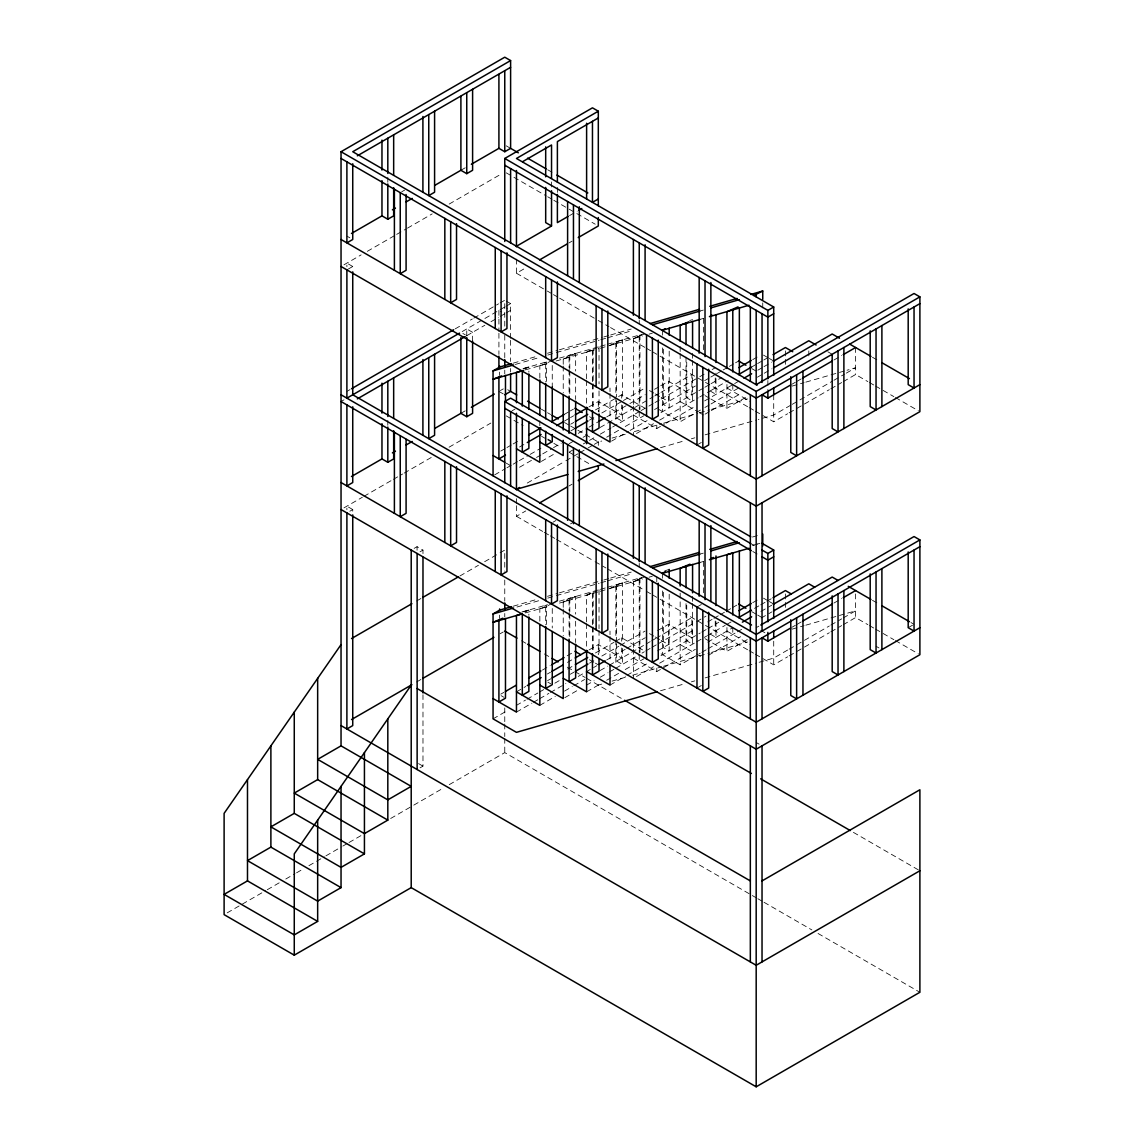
<?xml version="1.0" encoding="UTF-8"?>
<svg xmlns="http://www.w3.org/2000/svg" width="1144" height="1144" viewBox="0 0 1144 1144"><rect width="100%" height="100%" fill="white"/><g stroke="black" fill="none" stroke-linecap="round" stroke-linejoin="round"><path stroke-width="0.75" stroke-dasharray="5 3.75" d="M401.701 191.806L404.633 190.118M460.903 170.284L465.293 167.753M343.972 264.807L361.118 254.897M367.296 251.337L395.109 235.292M396.653 234.391L405.92 229.043M407.464 228.156L432.175 213.885M449.163 204.075L501.673 173.759M348.348 269.026L352.738 266.495L352.738 270.055M569.583 215.572L577.205 211.168M516.459 259.145L516.459 273.244L525.725 267.896M568.968 242.928L572.057 241.141M346.889 391.405L349.993 389.618M455.226 328.843L472.257 319.019M473.802 318.132L498.569 303.832M500.114 302.931L504.761 300.257L504.761 328.142M341.041 401.53L343.972 399.842M504.418 307.207L460.903 332.318L465.293 334.849M505.963 306.306L510.61 303.632L510.61 338.567M466.752 335.692L484.856 325.253M490.976 321.707L498.641 317.288M500.171 316.416L504.761 313.756L500.371 311.225M506.22 312.913L510.61 310.382L506.22 307.85M524.924 369.154L528.871 366.881L528.871 372.2M539.839 378.149L539.839 365.722L546.403 361.933L546.403 381.452M539.839 365.722L545.688 363.921L552.252 360.131M460.903 413.341L465.293 410.81M500.371 390.562L503.303 388.874M563.234 364.292L563.234 358.973L569.798 355.183L575.646 353.382L575.646 371.099M563.234 358.973L569.083 357.171L575.646 353.382M586.615 378.836L586.615 352.223L593.178 348.434L593.178 382.153M586.615 352.223L596.396 348.148M622.422 339.882L616.573 341.684L610.009 345.474L615.858 343.672L622.422 339.882L622.422 398.341M633.39 404.375L633.39 338.724L644.344 333.576M633.39 338.724L644.487 333.876M343.972 507.864L362.376 497.24M363.921 496.339L391.777 480.266M393.322 479.365L402.616 474.002M404.161 473.115L432.017 457.028M449.049 447.204L490.833 423.065M512.069 410.81L514.986 409.123M349.821 511.239L352.738 509.552L352.738 513.127M500.786 451.079L505.419 448.405M506.964 447.518L511.597 444.844M513.141 443.943L517.774 441.269M564.106 414.514L568.74 411.84M570.284 410.953L573.373 409.166M519.548 447.004L525.725 443.429M564.335 421.149L568.968 418.475M570.513 417.574L573.602 415.787M589.046 406.878L598.312 401.53L621.692 415.029L621.692 404.904M570.727 424.195L573.816 422.422M595.438 409.938L617.059 397.454M618.604 396.553L621.692 394.78L645.087 408.279M494.608 474.903L505.419 468.654M506.964 467.767L511.597 465.093M513.141 464.207L517.774 461.518M519.319 460.632L528.585 455.283M530.13 454.397L540.94 448.148M570.956 430.83L574.917 428.528M589.489 420.12L595.667 416.559M601.844 412.984L621.921 401.401M623.466 400.5L645.087 388.016M519.548 467.252L534.992 458.344M536.536 457.443L541.169 454.769M542.714 453.882L551.98 448.534M553.524 447.633L561.246 443.186M578.235 433.376L587.501 428.028M589.046 427.127L598.312 421.778M606.692 416.945L628.313 404.461M629.858 403.56L645.302 394.651M654.568 389.303L659.201 386.615M660.746 385.728L668.468 381.267L691.863 394.78L691.863 374.517L660.975 392.349M569.083 443.715L573.459 441.184M541.384 461.404L555.283 453.367M583.082 437.323L587.716 434.648M600.071 427.513L633.175 408.408M634.72 407.507L653.253 396.811M654.797 395.924L659.43 393.25M569.412 451.966L572.5 450.193M583.311 443.943L587.944 441.269M589.489 440.383L594.122 437.709M600.3 434.134L611.111 427.899M612.655 426.998L639.567 411.454M641.112 410.567L647.289 407.007M648.834 406.106L653.467 403.432M655.011 402.545L659.645 399.871M661.189 398.97L698.255 377.577M699.799 376.691L705.977 373.116M712.154 369.555L715.243 367.767M414.128 548.376L417.059 546.689L422.98 550.107L422.98 553.667M527.27 483.054L564.335 461.647M565.88 460.76L572.057 457.2M573.602 456.299L578.235 453.625M579.779 452.738L584.412 450.064M588.159 447.89L592.792 445.216M594.337 444.33L600.514 440.755M606.692 437.194L619.047 430.058M625.225 426.498L643.757 415.787M654.568 409.552L695.395 385.986M704.661 380.637L709.294 377.963M710.839 377.062L715.472 374.388M717.016 373.502L721.649 370.828M723.194 369.927L727.827 367.253M729.371 366.366L734.005 363.692M735.549 362.805L738.638 361.018M420.048 551.794L422.98 550.107M611.554 441.141L628.542 431.331M630.087 430.444L647.075 420.634M660.975 412.612L703.331 388.145M704.876 387.258L709.509 384.584M711.053 383.683L721.864 377.448M752.752 359.616L758.944 356.041M636.479 433.504L653.467 423.695M659.645 420.12L698.255 397.826M699.799 396.939L709.738 391.205M710.61 390.69L728.27 380.509M751.436 367.124L756.07 364.45M757.614 363.563L762.247 360.889M763.792 360.002L768.425 357.314M633.39 415.029L656.785 428.528L664.507 424.067M666.051 423.18L695.395 406.234M704.661 400.886L734.005 383.941M734.663 383.569L739.296 380.881M757.829 370.184L762.462 367.51M764.006 366.623L771.728 362.162M516.459 505.719L516.459 516.302L525.725 510.953M568.968 485.986L572.057 484.198M658.243 409.123L680.165 421.778L703.331 408.408M704.876 407.507L709.509 404.833M711.053 403.946L738.852 387.887M757.399 377.191L762.691 374.131M764.235 373.244L771.957 368.783M705.104 414.142L709.738 411.454M711.282 410.567L740.626 393.622M710.867 398.999L726.941 408.279L748.562 395.795M416.545 601.029L421.178 598.341M459.874 576.004L478.449 565.279M484.641 561.704L498.569 553.667M500.114 552.766L504.761 550.092L504.761 571.213M552.995 522.207L555.927 520.52M792.249 384.069L795.337 382.282M796.882 381.395L801.515 378.721M833.947 360.002L841.684 355.541M696.982 444.987L701.358 442.456M570.541 523.895L573.459 522.207M790.704 405.219L773.716 415.029L758.286 419.476M792.249 404.332L798.426 400.757M799.971 399.871L832.403 381.138M833.947 380.251L844.772 374.002M846.317 373.116L855.583 367.767L847.003 370.241M755.297 411.139L773.716 421.778L787.615 413.756M789.16 412.855L795.337 409.295M796.882 408.408L829.314 389.675M830.859 388.788L841.684 382.539M843.228 381.653L855.583 374.517L867.824 381.596M524.924 612.212L528.871 609.938L528.871 615.257M539.839 621.206L539.839 608.78L546.403 604.99L546.403 624.51M539.839 608.78L545.688 606.978L552.252 603.188M416.545 682.01L421.178 679.336M500.114 633.762L503.217 631.974M563.234 607.35L563.234 602.03L569.798 598.24L575.646 596.439L575.646 614.142M563.234 602.03L569.083 600.228L575.646 596.439M586.615 621.893L586.615 595.28L593.178 591.491L593.178 625.21M586.615 595.28L596.396 591.205M622.422 582.925L616.573 584.741L610.009 588.531L615.858 586.715L622.422 582.925L622.422 641.384M633.39 647.433L633.39 581.767L644.344 576.633M633.39 581.767L644.487 576.933M500.786 694.136L503.875 692.349M542.485 670.055L550.207 665.593M567.195 655.784L573.373 652.223M516.459 691.834L525.725 686.486M547.347 674.002L550.436 672.229M567.424 662.419L573.602 658.844M589.046 649.935L598.312 644.587L621.692 658.086L621.692 647.962M547.561 680.637L550.65 678.85M567.638 669.04L573.816 665.465M595.438 652.981L613.971 642.284M615.515 641.398L621.692 637.823L645.087 651.336L641.998 653.11M493.064 718.847L506.964 710.824M516.23 705.476L525.496 700.114M527.041 699.227L537.852 692.992M539.396 692.091L544.029 689.417M554.84 683.183L561.018 679.607M570.284 674.259L574.045 672.1M589.489 663.177L595.667 659.616M601.844 656.041L618.832 646.231M620.377 645.345L645.087 631.073M696.982 607.021L701.358 604.49M420.048 767.839L422.98 766.151L422.98 694.723M516.459 712.097L531.903 703.174M533.447 702.287L538.08 699.613M539.625 698.712L548.891 693.364M550.436 692.477L565.88 683.554M578.235 676.433L584.412 672.858M585.957 671.971L596.768 665.722M606.692 659.988L625.225 649.292M626.769 648.405L645.302 637.694M657.657 630.573L668.468 624.324L691.863 637.823L691.863 617.574L657.886 637.194M539.839 705.347L555.283 696.424M564.55 691.076L572.272 686.614M573.816 685.728L584.627 679.479M600.071 670.57L607.793 666.108M609.337 665.222L630.087 653.238M631.631 652.352L650.164 641.655M651.708 640.754L656.341 638.08M564.779 697.697L577.134 690.561M586.4 685.213L594.122 680.751M600.3 677.191L608.022 672.729M609.566 671.843L614.199 669.168M615.744 668.268L638.638 655.054M645.745 650.95L650.378 648.276M651.923 647.375L656.556 644.701M658.1 643.815L695.166 622.408M696.71 621.521L705.977 616.173M586.615 691.834L600.514 683.812M606.692 680.251L619.047 673.115M625.225 669.54L643.757 658.844M657.657 650.822L695.395 629.043M707.75 621.907L712.383 619.233M713.928 618.332L718.561 615.658M720.105 614.771L724.738 612.097M726.283 611.211L730.916 608.522M732.46 607.636L738.638 604.075M610.009 685.084L625.453 676.176M626.998 675.275L647.075 663.692M660.975 655.655L700.242 632.989M701.787 632.089L706.42 629.414M707.964 628.528L718.775 622.279M752.752 602.673L758.944 599.098M227.184 912.855L265.737 890.604M267.281 889.717L279.622 882.582M285.785 879.021L295.038 873.687M296.582 872.8L302.745 869.24M308.923 865.679L324.338 856.77M325.883 855.884L341.298 846.975M342.842 846.088L347.476 843.414M349.006 842.527L361.347 835.406M390.647 818.489L412.24 806.019M413.785 805.133L443.071 788.216M449.249 784.655L504.761 752.609L756.313 897.84M636.479 676.547L653.467 666.737M659.645 663.177L695.166 642.671M696.71 641.77L706.649 636.05M707.521 635.535L725.182 625.339M726.726 624.452L731.359 621.778M754.525 608.393L759.158 605.719M760.703 604.833L765.336 602.159M766.88 601.272L771.514 598.598M633.39 658.086L656.785 671.585L661.418 668.911M662.962 668.024L695.395 649.292M707.75 642.156L732.189 628.042M760.917 611.454L771.728 605.219M661.16 653.867L680.165 664.836L700.242 653.238M701.787 652.352L706.42 649.678M707.964 648.777L736.736 632.174M737.308 631.846L741.941 629.171M761.146 618.075L771.957 611.84M708.193 655.412L740.626 636.679M756.184 627.698L758.801 626.183M705.019 638.667L726.941 651.336L748.562 638.852M792.249 627.126L795.337 625.339M796.882 624.452L801.515 621.778M833.947 603.045L841.684 598.598M696.982 688.044L701.358 685.513M787.615 650.049L773.716 658.086L758.286 662.533M789.16 649.163L795.337 645.602M796.882 644.701L829.314 625.982M830.859 625.082L841.684 618.847M843.228 617.96L855.583 610.824L847.003 613.298M755.297 654.196L773.716 664.836L787.615 656.813M789.16 655.912L795.337 652.352M796.882 651.451L829.314 632.732M830.859 631.846L841.684 625.596M843.228 624.71L855.583 617.574L867.824 624.638M908.193 627.698L912.583 625.167M523.022 368.683L528.871 366.881M689.66 320.52L692.578 319.619M523.022 611.74L528.871 609.938M664.807 570.784L669.197 569.426M756.899 544.229L759.816 543.328M513.298 363.134L537.222 356.213M547.476 353.253L557.714 350.293M559.43 349.792L602.144 337.451M603.846 336.951L608.98 335.464M610.682 334.977L631.188 329.043M515.301 364.45L539.239 357.529M547.79 355.055L554.625 353.081M556.341 352.581L599.084 340.226M600.8 339.725L605.934 338.238M607.636 337.752L632.804 330.473M699.928 311.068L703.317 310.081M523.552 368.525L547.476 361.604M559.43 358.143L598.727 346.789M600.428 346.289L605.562 344.816M607.264 344.315L641.441 334.434M525.411 369.884L549.249 362.991M556.056 361.018L598.612 348.705M600.314 348.219L642.442 336.036M649.005 334.148L652.294 333.19M699.871 319.433L703.303 318.447M513.298 606.191L537.222 599.27M547.476 596.31L557.714 593.35M559.43 592.849L602.144 580.494M603.846 580.008L608.98 578.521M610.682 578.035L631.188 572.1M752.495 537.022L759.33 535.049M517.002 607.006L539.239 600.586M547.79 598.112L554.625 596.124M556.341 595.638L599.084 583.268M600.8 582.782L605.934 581.295M607.636 580.794L632.804 573.53M699.928 554.111L703.317 553.138M521.836 612.069L547.476 604.661M559.43 601.201L598.727 589.846M600.428 589.346L605.562 587.873M607.264 587.372L641.441 577.491M752.495 545.388L759.33 543.414M525.411 612.927L549.249 606.034M559.459 603.088L598.612 591.763M600.314 591.276L642.442 579.093M649.005 577.191L652.294 576.247M699.871 562.49L703.303 561.504M577.849 430.216L598.312 442.042L601.744 441.041M612.026 438.081L625.754 434.119M634.334 431.631L661.775 423.709M663.491 423.223L697.783 413.313M699.499 412.827L709.795 409.852M711.511 409.352L747.532 398.956M792.12 386.086L804.118 382.625M805.834 382.125L845.287 370.742M660.517 447.704L684.541 440.769M691.391 438.796L694.823 437.809M705.119 434.834L756.57 419.977M598.312 685.084L601.744 684.098M612.026 681.123L625.754 677.162M632.618 675.189L661.775 666.766M663.491 666.28L697.783 656.37M699.499 655.884L709.795 652.909M711.511 652.409L747.532 642.013M792.12 629.143L804.118 625.668M805.834 625.182L845.287 613.785M660.517 690.761L684.541 683.826M691.391 681.853L694.823 680.852M705.119 677.891L756.57 663.034M506.22 145.817L510.61 148.348M547.676 169.741L552.309 172.415M872.5 357.285L877.119 359.945M827.798 351.737L832.188 354.268M506.291 172.858L512.426 176.405M513.956 177.291L546.174 195.881M547.704 196.768L552.309 199.428M553.839 200.314L567.638 208.28M569.169 209.166L575.303 212.712M576.833 213.585L595.237 224.21M869.354 382.468L873.959 385.128M875.489 386.014L893.864 396.625M895.394 397.511L918.36 410.767M763.491 355.112L767.867 357.643M769.34 358.487L775.174 361.861M751.794 368.611L756.184 371.142M726.941 388.016L750.335 401.53M516.459 273.244L545.759 290.161M547.304 291.048L551.923 293.722M553.467 294.609L558.086 297.283M559.63 298.184L596.653 319.548M598.183 320.434L608.98 326.669M610.524 327.556L644.773 347.333M646.317 348.219L650.922 350.879M652.452 351.766L747.618 406.706M749.163 407.593L753.767 410.253M710.124 390.976L715.972 394.365L715.972 373.101M705.019 395.609L709.409 398.155M506.22 301.101L510.61 303.632M680.165 401.53L697.711 411.654M699.17 412.498L703.56 415.029M649.477 390.562L653.853 393.093M655.326 393.936L659.702 396.467M661.16 397.311L668.468 401.53L668.468 381.267M346.889 236.107L349.821 237.795M352.738 266.495L346.889 263.12L346.889 266.681M589.546 416.716L593.922 419.247M507.679 389.718L510.61 391.405M541.384 409.166L546.003 411.826M547.533 412.727L550.607 414.5M564.464 422.493L569.083 425.153M570.613 426.04L576.776 429.601M872.5 600.343L877.119 603.002M910.967 622.551L914.042 624.324M498.913 391.405L503.303 393.936M751.508 543.986L754.254 545.574M752.795 551.479L758.958 555.04M547.862 439.082L550.793 440.783M506.291 415.916L512.426 419.462M513.956 420.348L523.166 425.654M541.57 436.279L546.174 438.938M547.704 439.825L552.309 442.485M553.839 443.357L559.974 446.904M569.169 452.223L575.303 455.755M576.833 456.642L590.647 464.607M869.354 625.525L873.959 628.185M875.489 629.071L893.864 639.682M895.394 640.554L918.36 653.825M876.047 646.26L878.964 647.947M763.491 598.169L767.867 600.7M769.34 601.544L775.174 604.919M506.22 463.134L512.069 466.509M751.794 611.668L756.184 614.199M757.643 615.043L762.033 617.574M760.56 630.23L764.95 632.761M726.941 631.073L750.335 644.572M516.459 516.302L542.671 531.431M544.215 532.332L548.834 534.992M550.378 535.892L555.012 538.567M556.556 539.453L593.564 560.817M595.109 561.704L605.905 567.939M607.435 568.825L644.773 590.39M646.317 591.276L650.922 593.936M652.452 594.823L747.618 649.763M749.163 650.65L753.767 653.31M710.124 634.033L715.972 637.408L715.972 621.464M680.165 644.572L694.78 653.024M696.253 653.867L700.628 656.399M649.477 633.604L653.853 636.135M655.326 636.979L659.702 639.51M661.16 640.354L668.468 644.587L668.468 624.324M352.738 509.552L346.889 506.177L346.889 509.738M756.184 742.47L759.101 744.158M589.546 659.773L593.922 662.304M595.395 663.148L598.312 664.836M521.535 640.769L526.111 643.4M544.415 653.968L550.521 657.5M567.295 667.181L573.401 670.713M574.917 671.585L585.156 677.491M586.615 678.335L623.051 699.37M853.41 832.374L919.89 870.756M547.862 682.139L550.793 683.826M501.086 695.652L504.018 697.339M757.857 898.726L762.476 901.4M764.02 902.287L811.868 929.915M818.046 933.475L919.89 992.277M418.532 763.591L422.98 766.151M855.583 347.519L855.583 374.517M855.583 593.936L855.583 617.574M808.808 350.893L808.808 355.956M785.413 350.893L785.413 357.643M785.413 359.33L785.413 364.393M785.413 593.936L785.413 600.7M785.413 602.387L785.413 607.45M773.716 394.766L773.716 421.778M773.716 641.198L773.716 664.836M767.867 380.537L767.896 389.646M762.748 302.903L762.748 308.222M732.789 384.312L732.789 391.391M732.789 627.37L732.789 634.448M726.941 384.47L726.941 408.279M726.941 627.527L726.941 651.336M715.243 377.892L715.243 388.016M715.243 620.949L715.243 631.073M703.56 318.461L703.56 350.407M703.56 561.518L703.56 593.464M692.578 353.281L692.578 358.601M692.578 360.36L692.578 401.115L686.729 397.74L686.729 362.248M692.578 596.339L692.578 601.644M692.578 603.417L692.578 644.158L686.729 640.783L686.729 605.29M686.014 357.071L686.014 404.904M686.014 603.66L686.014 647.947M680.165 346.518L680.165 351.837M680.165 353.61L680.165 421.778M680.165 593.121L680.165 664.836M669.197 351.179L669.197 407.865L663.348 404.49L663.348 347.704M669.197 594.222L669.197 650.922L663.348 647.547L663.348 590.747M662.633 330.158L662.633 335.478M662.633 347.876L662.633 411.654M662.633 573.216L662.633 578.535M662.633 590.933L662.633 654.711M656.785 425.153L656.785 428.528M656.785 576.79L656.785 582.124M656.785 668.21L656.785 671.585M639.954 334.935L639.954 409.466M639.954 577.977L639.954 652.523M639.239 320.363L639.239 323.881M639.239 336.908L639.239 409.552M639.239 411.311L639.239 418.404M639.239 563.42L639.239 566.938M639.239 579.965L639.239 652.595M639.239 654.368L639.239 661.461M633.39 406.149L633.39 435.278M633.39 649.206L633.39 678.335M622.422 405.419L622.422 421.364L616.573 417.989L616.573 398.469M622.422 648.476L622.422 664.421L616.573 661.046L616.573 641.527M621.692 394.78L621.692 398.155M621.692 637.823L621.692 641.198M616.573 341.684L616.573 396.696M616.573 584.741L616.573 639.753M615.858 343.672L615.858 395.037M615.858 396.811L615.858 421.607M615.858 586.715L615.858 638.095M615.858 639.868L615.858 664.664M610.009 388.059L610.009 391.606M610.009 393.379L610.009 418.232M610.009 631.116L610.009 634.663M610.009 636.436L610.009 661.289M599.027 346.632L599.027 383.826M599.027 390.919L599.027 412.169M599.027 589.689L599.027 628.657M599.027 630.43L599.027 655.226M598.312 401.53L598.312 411.654M598.312 442.042L598.312 445.416M598.312 644.587L598.312 654.711M593.178 383.926L593.178 408.766M593.178 626.983L593.178 651.823M592.463 350.421L592.463 382.31M592.463 384.069L592.463 408.88M592.463 593.479L592.463 625.353M592.463 627.126L592.463 651.937M586.615 380.623L586.615 405.462M586.615 623.666L586.615 648.519M575.646 378.178L575.646 399.442M575.646 621.235L575.646 642.499M569.798 355.183L569.798 369.383M569.798 371.156L569.798 394.222M569.798 598.24L569.798 612.44M569.798 614.214L569.798 637.279M569.083 357.171L569.083 367.796M569.083 369.569L569.083 394.365M569.083 600.228L569.083 610.853M569.083 612.626L569.083 637.423M563.234 366.08L563.234 392.692M563.234 609.123L563.234 635.749M557.385 187.387L557.385 192.664M552.252 365.451L552.252 386.701M552.252 608.494L552.252 627.984M551.537 181.953L551.537 189.003M545.688 363.921L545.688 381.638M545.688 606.978L545.688 624.696M539.839 420.735L539.839 426.068M516.459 498.67L516.459 503.961M510.61 340.326L510.61 361.461M510.61 368.497L510.61 372.029M504.761 335.192L504.761 358.086M504.761 370.113L504.761 373.931M504.761 580.022L504.761 601.143M504.761 613.47L504.761 616.988M504.761 707.922L504.761 722.221M504.761 724.009L504.761 736.521M504.761 738.309L504.761 752.609M499.628 372.1L499.628 375.447M499.628 615.157L499.628 618.489M498.913 310.382L498.913 331.517M498.913 333.276L498.913 354.411M472.601 341.127L472.601 332.318L466.752 328.943L466.752 335.993M417.059 546.689L417.059 550.25M387.816 177.263L387.816 182.54M387.816 420.306L387.816 425.597"/><path stroke-width="1.5" d="M341.041 644.615L224.11 813.37L224.11 914.642L294.265 955.154L411.211 887.63L756.184 1086.8L919.89 992.277L919.89 789.76L762.033 880.909M411.211 685.113L294.265 853.882L294.265 955.154M341.041 745.859L317.66 759.359L387.816 799.87L411.211 786.357L341.041 745.859L341.041 151.723L504.761 57.2L510.61 60.575L510.61 148.348L518.332 152.81M510.61 60.575L352.738 151.723L757.099 385.185M357.314 155.827L510.61 67.324M351.465 233.476L381.967 215.858L387.816 219.233L393.665 215.858L393.665 187.673M392.392 209.838L395.452 208.079M406.12 201.916L412.226 198.398M434.877 185.314L460.903 170.284L466.752 173.659L472.601 170.284L472.601 89.275M471.342 164.264L498.913 148.348L504.761 151.723L510.61 148.348M504.761 241.484L504.761 158.473L592.463 107.836L598.312 111.211L598.312 205.734M598.312 111.211L516.459 158.473L773.716 307.007L773.716 375.404M522.551 161.704L551.537 144.973L551.537 178.435M598.312 117.961L557.385 141.599L557.385 182.096M516.459 246.246L551.537 225.983L551.537 190.762M568.053 216.445L557.385 222.608L557.385 194.437M578.735 210.281L581.781 208.523M598.312 198.984L592.463 202.359L592.463 121.335M539.625 259.874L567.424 243.815M578.235 237.58L598.312 225.983L598.312 217.546M351.537 388.717L453.682 329.744M459.531 333.118L346.889 398.155L346.889 269.87M357.314 398.884L465.222 336.579M493.064 475.79L493.064 370.87L499.628 367.081L511.597 363.62M523.709 370.37L493.064 379.236L501.544 375.904M351.465 476.519L381.967 458.916L387.816 462.29L393.665 458.916L393.665 430.73M392.392 452.895L395.452 451.136M406.12 444.973L412.226 441.441M434.877 428.371L460.903 413.341L466.752 416.716L472.601 413.341L472.601 341.127M471.342 407.307L494.322 394.051M504.761 394.78L510.61 391.405L516.759 394.952M504.761 482.768L504.761 401.53L510.61 398.155L750.707 536.765M662.633 330.158L665.25 328.643M680.165 341.184L680.165 325.211L688.645 321.893M709.409 316.659L712.026 315.143M753.782 295.495L762.748 291.005L762.748 299.37M726.941 368.497L726.941 311.711L738.037 306.878M528.585 435.035L540.94 427.899M551.751 421.65L564.106 414.514M505.476 455.126L498.913 458.916L498.913 377.42M527.27 442.542L541.169 434.52M556.613 425.597L562.791 422.036M575.146 414.9L587.501 407.764M575.361 421.521L587.716 414.385M504.761 158.473L767.867 310.382L773.716 307.007M575.589 428.142L587.944 421.021M773.716 313.756L767.867 317.131L504.761 165.222M598.97 421.392L605.147 417.832M519.548 487.516L516.459 489.289L567.91 474.445M738.852 367.639L751.208 360.503M739.081 374.26L751.436 367.124M773.058 354.64L785.413 347.519L792.721 351.737M743.929 378.206L751.651 373.759M773.272 361.275L808.808 340.755L816.115 344.988M539.625 502.931L567.424 486.872M578.235 480.637L598.312 469.04L598.312 465.665M773.501 367.896L832.188 334.005L839.496 338.224M341.041 151.723L756.184 391.391L919.89 296.868L919.89 411.654L756.184 506.177L341.041 266.495M919.89 303.632L756.184 398.141L341.041 158.473M351.537 638.552L411.897 603.703M422.737 597.454L458.329 576.891M762.033 475.79L762.033 394.766L767.867 398.141L790.704 384.956M803.059 377.835L832.403 360.889M843.228 354.64L855.583 347.519M657.099 691.748L516.459 732.346L493.064 718.847L493.064 613.928L499.628 610.138L511.597 606.678M522.007 613.913L493.064 622.279L502.845 618.203M919.89 384.641L756.184 479.164L341.041 239.496M351.537 719.547L411.897 684.698M422.737 678.435L493.922 637.337M662.633 573.216L665.25 571.7M680.165 586.014L680.165 568.268L689.961 564.192M387.816 820.119L317.66 779.607L294.265 793.107L364.435 833.619L387.816 820.119L387.816 718.875M709.409 559.716L713.341 557.443M364.435 853.882L294.265 813.37L270.885 826.869L341.041 867.381L364.435 853.882L364.435 752.623M505.419 691.462L516.23 685.213M528.585 678.077L540.94 670.956M551.751 664.707L564.106 657.571M527.27 685.599L541.169 677.577M551.98 671.328L562.791 665.093M575.146 657.957L587.501 650.822M552.194 677.949L563.005 671.714M575.361 664.578L587.716 657.442M761.675 549.864L767.867 553.439L773.716 550.049L773.716 618.446M341.041 887.63L270.885 847.118L247.49 860.631L317.66 901.129L341.041 887.63L341.041 786.371M575.589 671.199L587.944 664.063M773.716 556.813L767.867 560.188L762.047 556.813M598.97 664.449L605.147 660.889M317.66 921.392L247.49 880.88L224.11 894.379L294.265 934.891L317.66 921.392L317.66 820.119M738.852 610.696L751.208 603.56M739.081 617.317L751.436 610.181M773.058 597.697L785.413 590.561L791.262 593.936M742.384 622.164L751.651 616.802M773.272 604.318L808.808 583.812L814.642 587.187M773.501 610.953L832.188 577.062L838.037 580.437M760.817 625.01L914.042 536.55L919.89 539.925L919.89 654.711L756.184 749.22L341.041 509.552M919.89 539.925L756.184 634.448L341.041 394.78M919.89 546.675L756.184 641.198L341.041 401.53M762.033 718.847L762.033 637.823L767.867 641.198L790.704 628.013M803.059 620.877L832.403 603.946M843.228 597.697L855.583 590.561M919.89 627.698L756.184 722.221L341.041 482.539M919.89 870.756L756.184 965.279L341.041 725.596M649.978 323.609L699.527 309.295M709.78 306.32L737.108 298.427M750.779 294.466L762.748 291.005M493.064 370.87L513.584 364.936M652.495 324.782L699.928 311.068M710.867 307.908L739.296 299.685M662.133 330.344L699.871 319.433M710.867 316.259L749.005 305.233M649.978 566.666L699.527 552.337M709.78 549.377L737.108 541.469M493.064 613.928L513.584 607.993M652.495 567.839L699.928 554.111M710.867 550.95L739.296 542.728M662.133 573.401L699.871 562.49M710.867 559.316L749.005 548.291M578.192 471.471L603.918 464.049M615.93 460.574L657.099 448.691M919.89 296.868L914.042 293.493L756.184 384.641L756.184 310.238M527.598 158.158L546.131 168.854M556.942 175.089L587.83 192.936M849.735 344.13L870.97 356.399M881.738 362.619L909.437 378.607M551.537 225.983L545.688 222.608L545.688 187.387M738.638 361.018L745.945 365.236M574.917 408.279L582.239 412.498M586.615 428.528L610.009 442.027L610.009 421.778M527.527 401.172L539.839 408.279M552.152 415.386L558.301 418.933M848.262 586.343L870.97 599.456M881.738 605.662L909.437 621.664M762.033 543.3L773.716 550.049M504.761 401.53L750.85 543.6M504.761 408.279L751.25 550.593M539.839 442.027L563.234 455.541L563.234 440.34M516.459 448.791L539.839 462.29L539.839 427.842M493.064 455.541L504.761 462.29M738.638 604.075L745.945 608.293M751.536 625.024L352.738 394.78L352.738 271.843M574.917 651.336L580.766 654.711M586.615 671.585L610.009 685.084L610.009 664.836M504.761 631.073L516.959 638.123M527.641 644.286L539.839 651.336M552.037 658.372L558.143 661.904M624.595 700.257L751.365 773.458M760.646 778.821L850.321 830.587M563.234 678.335L586.615 691.834L586.615 650.293M539.839 685.084L563.234 698.598L563.234 637.523M516.459 691.834L539.839 705.347L539.839 624.753M493.064 698.598L516.459 712.097L516.459 615.529L522.308 613.727L522.308 695.209L528.871 691.419L528.871 617.016M417.131 688.531L750.335 880.909M914.042 307.007L914.042 388.016L908.193 384.641L908.193 308.909M914.042 550.049L914.042 631.073L908.193 627.698L908.193 551.966M881.895 325.568L881.895 406.592M881.895 568.625L881.895 649.635M876.047 328.943L876.047 409.967L870.198 406.592L870.198 330.859M876.047 572L876.047 653.024L870.198 649.635L870.198 573.902M843.886 347.504L843.886 428.528M843.886 590.561L843.886 671.585M838.037 350.893L838.037 431.903L832.188 428.528L832.188 354.554M838.037 593.936L838.037 674.96L832.188 671.585L832.188 595.852M802.959 371.142L802.959 452.152M802.959 614.199L802.959 695.209M796.624 374.803L796.624 455.812L790.776 452.438L790.776 376.705M796.624 617.846L796.624 698.87L790.776 695.495L790.776 619.762M773.716 387.73L773.716 394.766M773.716 630.787L773.716 637.823M767.867 310.382L767.867 378.778M767.867 391.105L767.867 398.141M767.867 553.439L767.867 621.821M767.867 632.389L767.867 641.198M762.748 534.062L762.748 545.96M762.047 313.771L762.047 382.453M762.033 502.788L762.033 631.073M762.033 745.845L762.033 961.904M756.184 294.794L756.184 296.868M756.184 391.391L756.184 1086.8M750.335 306.735L750.335 381.267M750.335 394.766L750.335 475.79M750.335 502.788L750.335 631.073M750.335 637.823L750.335 718.847M750.335 745.845L750.335 961.904M739.353 307.893L739.353 375.203M739.353 550.95L739.353 618.26M732.789 309.91L732.789 371.914M732.789 614.957L732.789 552.967L726.941 554.768L726.941 611.554M715.972 314.643L715.972 362.476M715.972 555.927L715.972 605.519M710.867 282.539L710.867 358.487M710.867 525.596L710.867 601.544M708.679 369.255L708.679 444.987L702.831 448.362L702.831 367.338M708.679 612.312L708.679 688.044L702.831 691.419L702.831 610.395M705.019 280.838L705.019 356.57M705.019 523.895L705.019 599.628M699.17 277.463L699.17 353.196M699.17 520.52L699.17 596.253M696.982 363.964L696.982 444.987M696.982 607.021L696.982 688.044M692.578 321.392L692.578 347.962M692.578 564.45L692.578 592.792M686.014 323.409L686.014 344.673M686.014 566.466L686.014 587.73M669.197 328.142L669.197 335.235M669.197 569.426L669.197 578.278M658.243 340.14L658.243 415.873L652.395 419.247L652.395 338.224M658.243 583.197L658.243 658.93L652.395 662.304L652.395 581.281M646.546 334.849L646.546 415.873M646.546 577.906L646.546 658.93M645.087 244.773L645.087 320.506M645.087 487.83L645.087 563.563M639.239 242.857L639.239 318.604M639.239 485.914L639.239 561.647M633.39 239.482L633.39 315.229M633.39 482.539L633.39 558.272M607.807 311.025L607.807 386.758L601.958 390.133L601.958 309.109M607.807 554.068L607.807 629.815L601.958 633.19L601.958 552.166M599.027 413.942L599.027 428.113L592.463 431.903L592.463 410.653M599.027 658.772L599.027 671.17L592.463 674.96L592.463 653.696M596.124 305.734L596.124 386.758M596.124 548.791L596.124 629.815M586.615 123.252L586.615 198.984M586.615 407.235L586.615 443.715M579.307 206.792L579.307 282.525M579.307 449.849L579.307 525.582M575.646 401.215L575.646 434.863M575.646 644.258L575.646 677.92L569.083 681.71L569.083 639.196M573.459 204.89L573.459 278.864M573.459 447.947L573.459 523.68M569.083 396.139L569.083 433.347M567.61 201.516L567.61 275.49M567.61 444.573L567.61 520.306M563.234 394.466L563.234 429.958M557.385 281.91L557.385 357.643L551.537 361.018L551.537 279.994M557.385 524.953L557.385 600.7L551.537 604.075L551.537 523.051M552.252 386.701L552.252 422.136M552.252 434.534L552.252 441.627L545.688 445.416L545.688 431.231M552.252 631.531L552.252 684.67L545.688 688.459L545.688 626.469M545.688 146.875L545.688 176.82M545.688 276.619L545.688 357.643M545.688 383.412L545.688 418.833M545.688 519.676L545.688 600.7M539.839 379.922L539.839 415.415M528.871 373.974L528.871 409.395M528.871 421.793L528.871 448.377L522.308 452.166L522.308 418.504M522.308 406.106L522.308 370.67L516.459 372.472L516.459 402.645M516.459 170.513L516.459 246.804M516.459 413.299L516.459 489.861M510.61 168.597L510.61 243.086M510.61 373.788L510.61 391.405M510.61 411.654L510.61 486.143M506.949 252.795L506.949 328.528L501.101 331.903L501.101 250.879M506.949 495.838L506.949 571.571L501.101 574.96L501.101 493.936M505.476 375.404L505.476 401.973M505.476 618.461L505.476 698.183L498.913 701.973L498.913 620.477M504.761 70.699L504.761 151.723M504.761 359.545L504.761 366.595M504.761 602.902L504.761 609.952M499.628 365.88L499.628 367.081M499.628 608.937L499.628 610.138M498.913 74.374L498.913 148.348M498.913 356.17L498.913 368.497M495.252 247.504L495.252 328.528M495.252 490.561L495.252 571.571M466.752 92.65L466.752 173.659M466.752 337.466L466.752 416.716M460.903 96.31L460.903 170.284M460.903 337.609L460.903 413.341M456.527 223.681L456.527 299.413L450.679 302.788L450.679 221.764M456.527 466.723L456.527 542.456L450.679 545.831L450.679 464.822M444.83 218.39L444.83 299.413M444.83 461.447L444.83 542.456M434.591 111.211L434.591 192.235L428.757 195.61L428.757 114.586M434.591 354.268L434.591 435.278L428.757 438.652L428.757 357.643M422.98 557.242L422.98 692.935M422.908 116.502L422.908 192.235M422.908 359.545L422.908 435.278M417.131 553.481L417.131 769.526M411.211 550.064L411.211 887.63M406.091 194.552L406.091 270.299L400.243 273.673L400.243 192.65M406.091 439.368L406.091 513.341L400.243 516.716L400.243 435.707M394.394 189.275L394.394 270.299M394.394 432.332L394.394 513.341M393.665 134.835L393.665 175.347M393.665 377.892L393.665 418.404M387.816 138.224L387.816 173.445M387.816 184.012L387.816 219.233M387.816 381.267L387.816 416.502M387.816 427.069L387.816 462.29M381.967 140.126L381.967 170.07M381.967 180.638L381.967 215.858M381.967 383.183L381.967 413.127M381.967 423.695L381.967 458.916M352.738 163.749L352.738 239.496L346.889 242.871L346.889 161.847M352.738 406.806L352.738 482.539L346.889 485.914L346.889 404.904M352.738 514.9L352.738 725.596L346.889 728.971L346.889 512.927M317.66 678.363L317.66 779.607M294.265 712.111L294.265 813.37M270.885 745.859L270.885 847.118M247.49 779.622L247.49 880.88"/></g></svg>
